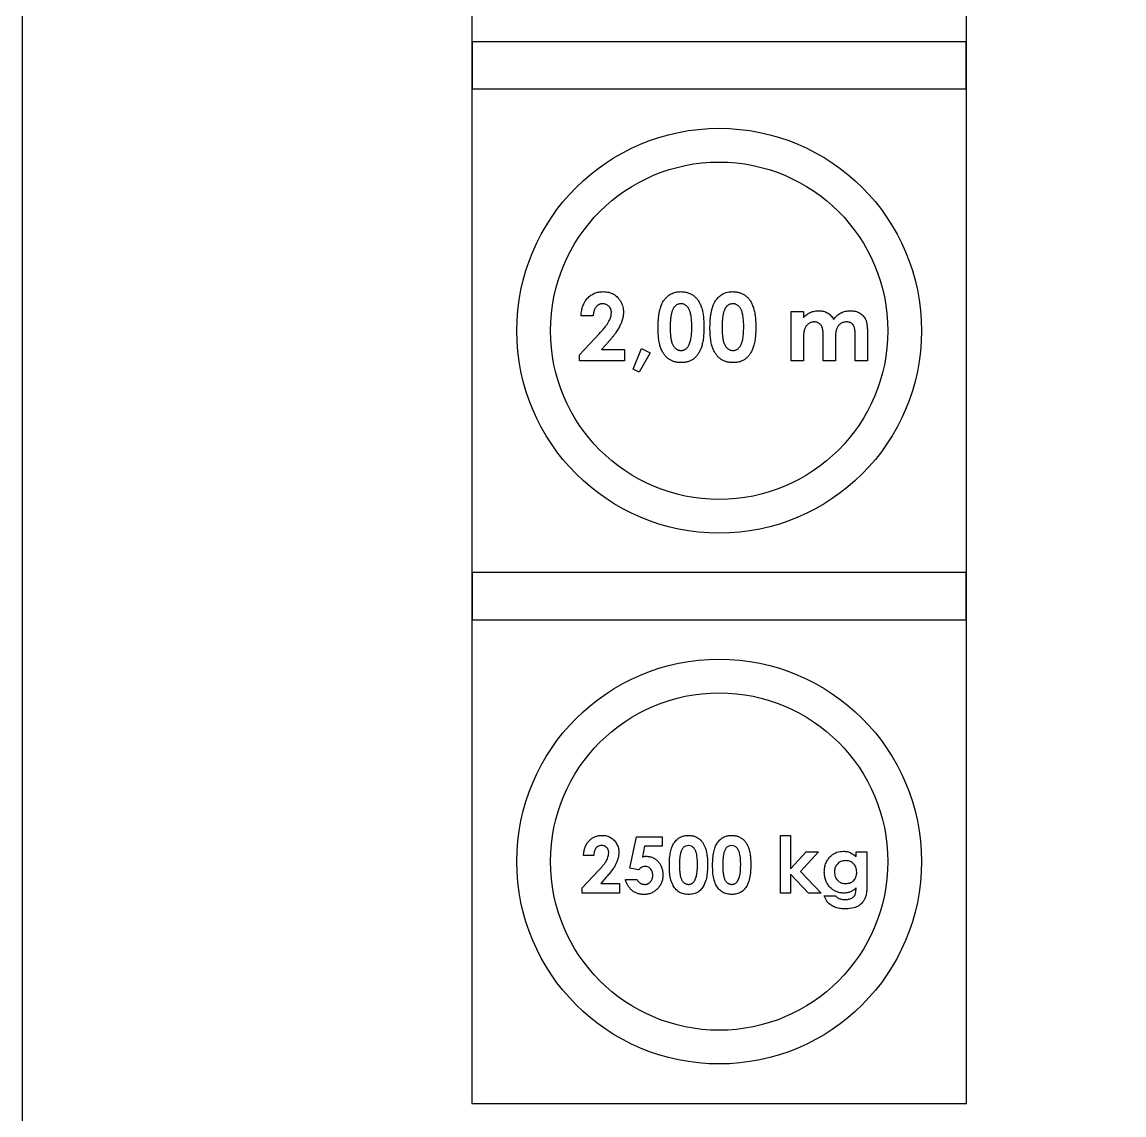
# Model space of a CAD drawing. Header units: millimetres. Extents: x 1215 to 9785, y -901 to 5802.
# Drawn here: x 5928.22 to 5977.22, y 5559.64 to 5608.23 of the extents above; entities that cross this region are included whole.
import ezdxf
from ezdxf.enums import TextEntityAlignment as Align

# ---------------------------------------------------------------- set-up
doc = ezdxf.new("R2010")
doc.units = ezdxf.units.MM
doc.layers.add('PK24-EQUIPMENT', color=150, linetype='Continuous')
doc.layers.add('PK24-SYS-ROOM', color=8, linetype='Continuous', true_color=0x808080)
doc.styles.add('Impact', font='impact.ttf', dxfattribs={"height": 5})

# ---------------------------------------------------------------- blocks, each defined once
blk = doc.blocks.new('ROOM-INFODISP--FRONT-COMP-PK24')
at = {"layer": 'PK24-EQUIPMENT'}
for p, q in [((-40, 180), (-40, 87.7)), ((-18, 87.7), (-18, 180)), ((-39.99, 134.9), (-39.99, 132.8)), ((-18.01, 132.8), (-18.01, 134.9)), ((-39.99, 111.3), (-39.99, 109.2)), ((-18.01, 109.2), (-18.01, 111.3)), ((-40, 87.7), (-18, 87.7))]:
    blk.add_line(p, q, dxfattribs=at)
at = {"layer": 'PK24-EQUIPMENT', "color": 2}
for p, q in [((-18.01, 134.9), (-39.99, 134.9)), ((-39.99, 132.8), (-18.01, 132.8)), ((-18.01, 111.3), (-39.99, 111.3)), ((-39.99, 109.2), (-18.01, 109.2))]:
    blk.add_line(p, q, dxfattribs=at)
at = {"layer": 'PK24-EQUIPMENT', "color": 1}
for p, q in [((-34.601, 122.711), (-35.139, 122.711)), ((-25.793, 122.903), (-25.255, 122.903)), ((-25.793, 120.711), (-25.793, 122.903)), ((-25.255, 122.903), (-25.255, 122.641)), ((-35.216, 120.984), (-34.328, 121.929)), ((-33.913, 121.57), (-34.226, 121.211)), ((-25.255, 121.676), (-25.255, 120.711)), ((-24.37, 120.711), (-24.37, 121.762)), ((-23.832, 121.69), (-23.832, 120.711)), ((-22.947, 120.711), (-22.947, 121.812)), ((-22.409, 121.986), (-22.409, 120.711)), ((-34.226, 121.211), (-33.216, 121.211)), ((-33.216, 121.211), (-33.216, 120.711)), ((-32.823, 120.342), (-32.447, 121.266)), ((-32.063, 121.067), (-32.553, 120.211)), ((-32.447, 121.266), (-32.063, 121.067)), ((-35.216, 120.711), (-35.216, 120.984)), ((-33.216, 120.711), (-35.216, 120.711)), ((-25.255, 120.711), (-25.793, 120.711)), ((-23.832, 120.711), (-24.37, 120.711)), ((-22.409, 120.711), (-22.947, 120.711)), ((-32.553, 120.211), (-32.823, 120.342)), ((-32.968, 98.163), (-32.674, 99.55)), ((-32.674, 99.55), (-31.535, 99.55)), ((-31.535, 99.55), (-31.535, 99.133)), ((-26.279, 99.614), (-25.83, 99.614)), ((-26.279, 97.05), (-26.279, 99.614)), ((-25.83, 99.614), (-25.83, 98.119)), ((-32.318, 99.133), (-32.416, 98.661)), ((-31.535, 99.133), (-32.318, 99.133)), ((-34.58, 98.717), (-35.029, 98.717)), ((-25.83, 98.119), (-25.132, 98.877)), ((-24.578, 98.877), (-25.379, 98.006)), ((-25.132, 98.877), (-24.578, 98.877)), ((-22.914, 98.877), (-22.433, 98.877)), ((-22.914, 98.674), (-22.914, 98.877)), ((-22.433, 98.877), (-22.433, 97.319)), ((-35.093, 97.277), (-34.353, 98.065)), ((-32.59, 98.076), (-32.968, 98.163)), ((-25.379, 98.006), (-24.463, 97.05)), ((-34.007, 97.766), (-34.268, 97.467)), ((-33.17, 97.659), (-32.657, 97.659)), ((-25.028, 97.05), (-25.83, 97.887)), ((-25.83, 97.887), (-25.83, 97.05)), ((-35.093, 97.05), (-35.093, 97.277)), ((-33.426, 97.05), (-35.093, 97.05)), ((-34.268, 97.467), (-33.426, 97.467)), ((-33.426, 97.467), (-33.426, 97.05)), ((-25.83, 97.05), (-26.279, 97.05)), ((-24.463, 97.05), (-25.028, 97.05)), ((-24.326, 96.922), (-23.827, 96.922))]:
    blk.add_line(p, q, dxfattribs=at)
for centre, radius in [((-29, 122.05), 9), ((-29, 122.05), 7.5), ((-29, 98.45), 9), ((-29, 98.45), 7.5)]:
    blk.add_circle(centre, radius, dxfattribs=at)
for points, knots in [([(-35.139, 122.711), (-35.137, 122.752), (-35.133, 122.831), (-35.114, 122.947), (-35.09, 123.056), (-35.058, 123.158), (-35.017, 123.254), (-34.969, 123.343), (-34.913, 123.426), (-34.85, 123.501), (-34.78, 123.568), (-34.705, 123.628), (-34.625, 123.677), (-34.54, 123.717), (-34.451, 123.75), (-34.356, 123.771), (-34.257, 123.786), (-34.19, 123.787), (-34.155, 123.788)], [0, 0, 0, 0, 0.07494, 0.146428, 0.214753, 0.280422, 0.343604, 0.405543, 0.466199, 0.526538, 0.585902, 0.64409, 0.701613, 0.758754, 0.816629, 0.875655, 0.936624, 1, 1, 1, 1]), ([(-34.155, 123.788), (-34.113, 123.786), (-34.03, 123.784), (-33.91, 123.762), (-33.798, 123.725), (-33.693, 123.674), (-33.598, 123.608), (-33.512, 123.53), (-33.437, 123.438), (-33.373, 123.336), (-33.32, 123.227), (-33.283, 123.115), (-33.259, 123.002), (-33.256, 122.926), (-33.255, 122.888)], [0, 0, 0, 0, 0.0896145, 0.1749486, 0.2575481, 0.3389008, 0.4200532, 0.5014014, 0.584252, 0.6703705, 0.7564733, 0.8392066, 0.9201205, 1, 1, 1, 1]), ([(-31.47, 123.38), (-31.447, 123.412), (-31.401, 123.476), (-31.321, 123.559), (-31.236, 123.63), (-31.143, 123.688), (-31.043, 123.733), (-30.937, 123.765), (-30.824, 123.784), (-30.746, 123.786), (-30.706, 123.788)], [0, 0, 0, 0, 0.132314, 0.2587, 0.380912, 0.500535, 0.620923, 0.742376, 0.868281, 1, 1, 1, 1]), ([(-30.706, 123.788), (-30.68, 123.787), (-30.629, 123.787), (-30.553, 123.778), (-30.481, 123.766), (-30.41, 123.749), (-30.343, 123.726), (-30.278, 123.698), (-30.217, 123.665), (-30.158, 123.627), (-30.102, 123.584), (-30.049, 123.535), (-29.999, 123.482), (-29.954, 123.422), (-29.911, 123.358), (-29.871, 123.288), (-29.835, 123.213), (-29.802, 123.132), (-29.772, 123.045), (-29.747, 122.949), (-29.726, 122.846), (-29.708, 122.734), (-29.694, 122.615), (-29.685, 122.487), (-29.679, 122.351), (-29.678, 122.258), (-29.678, 122.21)], [0, 0, 0, 0, 0.036635, 0.072034, 0.106626, 0.140306, 0.173619, 0.206426, 0.239067, 0.271883, 0.30484, 0.338529, 0.372616, 0.407548, 0.443719, 0.481312, 0.520113, 0.560913, 0.604025, 0.650075, 0.699572, 0.752363, 0.808789, 0.868954, 0.932675, 1, 1, 1, 1]), ([(-29.162, 123.38), (-29.139, 123.412), (-29.093, 123.476), (-29.014, 123.559), (-28.928, 123.63), (-28.835, 123.688), (-28.736, 123.733), (-28.629, 123.765), (-28.516, 123.784), (-28.438, 123.786), (-28.398, 123.788)], [0, 0, 0, 0, 0.132314, 0.2587, 0.380912, 0.500535, 0.620923, 0.742376, 0.868281, 1, 1, 1, 1]), ([(-28.398, 123.788), (-28.372, 123.787), (-28.321, 123.787), (-28.246, 123.778), (-28.173, 123.766), (-28.103, 123.749), (-28.036, 123.726), (-27.971, 123.698), (-27.909, 123.665), (-27.85, 123.627), (-27.794, 123.584), (-27.741, 123.535), (-27.692, 123.482), (-27.646, 123.422), (-27.603, 123.358), (-27.564, 123.288), (-27.528, 123.213), (-27.494, 123.132), (-27.465, 123.045), (-27.44, 122.949), (-27.418, 122.846), (-27.4, 122.734), (-27.387, 122.615), (-27.377, 122.487), (-27.371, 122.351), (-27.37, 122.258), (-27.37, 122.21)], [0, 0, 0, 0, 0.036635, 0.072034, 0.106626, 0.140306, 0.173619, 0.206426, 0.239067, 0.271883, 0.30484, 0.338529, 0.372616, 0.407548, 0.443719, 0.481312, 0.520113, 0.560913, 0.604025, 0.650075, 0.699572, 0.752363, 0.808789, 0.868954, 0.932675, 1, 1, 1, 1]), ([(-34.186, 123.249), (-34.2, 123.249), (-34.228, 123.248), (-34.269, 123.241), (-34.308, 123.23), (-34.346, 123.214), (-34.382, 123.193), (-34.415, 123.168), (-34.447, 123.138), (-34.478, 123.105), (-34.505, 123.067), (-34.529, 123.026), (-34.549, 122.981), (-34.567, 122.933), (-34.581, 122.882), (-34.591, 122.828), (-34.598, 122.771), (-34.6, 122.731), (-34.601, 122.711)], [0, 0, 0, 0, 0.056467, 0.111164, 0.164937, 0.218322, 0.272393, 0.327976, 0.385291, 0.444903, 0.506844, 0.569488, 0.634153, 0.700976, 0.770897, 0.843626, 0.91966, 1, 1, 1, 1]), ([(-33.793, 122.85), (-33.794, 122.878), (-33.796, 122.932), (-33.819, 123.009), (-33.853, 123.078), (-33.901, 123.138), (-33.96, 123.187), (-34.028, 123.224), (-34.105, 123.245), (-34.158, 123.248), (-34.186, 123.249)], [0, 0, 0, 0, 0.132755, 0.257234, 0.378601, 0.501406, 0.623942, 0.743642, 0.868121, 1, 1, 1, 1]), ([(-31.716, 122.181), (-31.716, 122.248), (-31.715, 122.376), (-31.702, 122.562), (-31.684, 122.733), (-31.657, 122.89), (-31.623, 123.034), (-31.58, 123.162), (-31.532, 123.278), (-31.49, 123.347), (-31.47, 123.38)], [0, 0, 0, 0, 0.161071, 0.310789, 0.449904, 0.578376, 0.696617, 0.805987, 0.906562, 1, 1, 1, 1]), ([(-30.693, 123.249), (-30.716, 123.248), (-30.763, 123.246), (-30.83, 123.227), (-30.893, 123.199), (-30.941, 123.164), (-30.977, 123.131), (-31.002, 123.101), (-31.026, 123.068), (-31.048, 123.029), (-31.068, 122.987), (-31.088, 122.941), (-31.104, 122.891), (-31.12, 122.836), (-31.134, 122.775), (-31.146, 122.709), (-31.156, 122.636), (-31.163, 122.557), (-31.17, 122.471), (-31.175, 122.378), (-31.177, 122.279), (-31.178, 122.211), (-31.178, 122.175)], [0, 0, 0, 0, 0.0538337, 0.1055426, 0.1580542, 0.2119873, 0.2402069, 0.2697935, 0.3013431, 0.3346081, 0.3702844, 0.4080888, 0.4486813, 0.4920693, 0.5386642, 0.5903711, 0.6463878, 0.7071954, 0.7729468, 0.8436426, 0.9193084, 1, 1, 1, 1]), ([(-30.216, 122.21), (-30.217, 122.257), (-30.217, 122.348), (-30.224, 122.479), (-30.234, 122.598), (-30.248, 122.706), (-30.266, 122.802), (-30.289, 122.887), (-30.315, 122.961), (-30.347, 123.024), (-30.382, 123.077), (-30.419, 123.123), (-30.458, 123.162), (-30.5, 123.194), (-30.545, 123.219), (-30.592, 123.237), (-30.642, 123.247), (-30.676, 123.249), (-30.693, 123.249)], [0, 0, 0, 0, 0.112115, 0.215802, 0.310203, 0.395993, 0.47341, 0.542778, 0.604548, 0.659357, 0.708764, 0.755356, 0.798687, 0.840017, 0.880203, 0.919733, 0.959049, 1, 1, 1, 1]), ([(-29.409, 122.181), (-29.408, 122.248), (-29.407, 122.376), (-29.395, 122.562), (-29.376, 122.733), (-29.349, 122.89), (-29.316, 123.034), (-29.273, 123.162), (-29.224, 123.278), (-29.182, 123.347), (-29.162, 123.38)], [0, 0, 0, 0, 0.1610711, 0.3107888, 0.4499038, 0.5783763, 0.6966172, 0.8059873, 0.9065617, 1, 1, 1, 1]), ([(-28.385, 123.249), (-28.409, 123.248), (-28.455, 123.246), (-28.522, 123.227), (-28.585, 123.199), (-28.633, 123.164), (-28.669, 123.131), (-28.694, 123.101), (-28.719, 123.068), (-28.74, 123.029), (-28.76, 122.987), (-28.78, 122.941), (-28.796, 122.891), (-28.812, 122.836), (-28.826, 122.775), (-28.838, 122.709), (-28.848, 122.636), (-28.856, 122.557), (-28.862, 122.471), (-28.867, 122.378), (-28.869, 122.279), (-28.87, 122.211), (-28.87, 122.175)], [0, 0, 0, 0, 0.0538337, 0.1055426, 0.1580542, 0.2119873, 0.2402069, 0.2697935, 0.3013431, 0.3346081, 0.3702844, 0.4080888, 0.4486813, 0.4920693, 0.5386642, 0.5903711, 0.6463878, 0.7071954, 0.7729468, 0.8436426, 0.9193084, 1, 1, 1, 1]), ([(-27.909, 122.21), (-27.909, 122.257), (-27.909, 122.348), (-27.916, 122.479), (-27.926, 122.598), (-27.94, 122.706), (-27.959, 122.802), (-27.981, 122.887), (-28.008, 122.961), (-28.039, 123.024), (-28.074, 123.077), (-28.111, 123.123), (-28.151, 123.162), (-28.192, 123.194), (-28.237, 123.219), (-28.284, 123.237), (-28.334, 123.247), (-28.368, 123.249), (-28.385, 123.249)], [0, 0, 0, 0, 0.112115, 0.215802, 0.310203, 0.395993, 0.47341, 0.542778, 0.604548, 0.659357, 0.708764, 0.755356, 0.798687, 0.840017, 0.880203, 0.919733, 0.959049, 1, 1, 1, 1]), ([(-34.328, 121.929), (-34.302, 121.957), (-34.253, 122.01), (-34.182, 122.088), (-34.118, 122.163), (-34.062, 122.234), (-34.011, 122.3), (-33.967, 122.362), (-33.931, 122.42), (-33.891, 122.49), (-33.853, 122.573), (-33.819, 122.67), (-33.798, 122.762), (-33.795, 122.822), (-33.793, 122.85)], [0, 0, 0, 0, 0.103844, 0.201115, 0.291116, 0.374348, 0.450707, 0.52004, 0.583258, 0.639578, 0.741537, 0.83506, 0.920873, 1, 1, 1, 1]), ([(-33.255, 122.888), (-33.255, 122.865), (-33.256, 122.819), (-33.263, 122.75), (-33.274, 122.679), (-33.29, 122.607), (-33.31, 122.533), (-33.334, 122.458), (-33.363, 122.382), (-33.396, 122.305), (-33.436, 122.225), (-33.482, 122.141), (-33.536, 122.055), (-33.597, 121.964), (-33.665, 121.87), (-33.741, 121.773), (-33.824, 121.672), (-33.883, 121.604), (-33.913, 121.57)], [0, 0, 0, 0, 0.0455178, 0.091616, 0.1392466, 0.1882416, 0.2386731, 0.2906639, 0.3448399, 0.4004316, 0.4591437, 0.522551, 0.5901009, 0.6622597, 0.7396813, 0.8215755, 0.90833, 1, 1, 1, 1]), ([(-25.255, 122.641), (-25.231, 122.665), (-25.184, 122.713), (-25.106, 122.774), (-25.024, 122.826), (-24.938, 122.869), (-24.848, 122.901), (-24.754, 122.925), (-24.656, 122.939), (-24.59, 122.941), (-24.556, 122.942)], [0, 0, 0, 0, 0.130191, 0.256336, 0.379114, 0.500551, 0.622116, 0.744715, 0.870223, 1, 1, 1, 1]), ([(-24.556, 122.942), (-24.522, 122.941), (-24.455, 122.938), (-24.358, 122.919), (-24.265, 122.888), (-24.179, 122.843), (-24.098, 122.788), (-24.027, 122.72), (-23.962, 122.641), (-23.928, 122.582), (-23.91, 122.551)], [0, 0, 0, 0, 0.127996, 0.251955, 0.373414, 0.494801, 0.617069, 0.74062, 0.866961, 1, 1, 1, 1]), ([(-23.91, 122.551), (-23.888, 122.582), (-23.843, 122.642), (-23.764, 122.72), (-23.679, 122.788), (-23.586, 122.844), (-23.487, 122.888), (-23.382, 122.919), (-23.274, 122.938), (-23.2, 122.941), (-23.163, 122.942)], [0, 0, 0, 0, 0.1301487, 0.2554455, 0.3791765, 0.5019048, 0.6253442, 0.7482783, 0.8725642, 1, 1, 1, 1]), ([(-23.163, 122.942), (-23.124, 122.941), (-23.049, 122.938), (-22.94, 122.917), (-22.838, 122.884), (-22.746, 122.836), (-22.662, 122.779), (-22.59, 122.711), (-22.531, 122.636), (-22.492, 122.566), (-22.467, 122.503), (-22.452, 122.449), (-22.438, 122.389), (-22.428, 122.321), (-22.418, 122.247), (-22.413, 122.166), (-22.409, 122.078), (-22.409, 122.018), (-22.409, 121.986)], [0, 0, 0, 0, 0.082624, 0.160904, 0.236986, 0.311729, 0.384307, 0.453908, 0.521546, 0.589232, 0.625293, 0.665128, 0.709632, 0.758368, 0.811604, 0.869763, 0.932542, 1, 1, 1, 1]), ([(-30.691, 120.634), (-30.717, 120.634), (-30.77, 120.635), (-30.847, 120.642), (-30.921, 120.655), (-30.991, 120.672), (-31.059, 120.694), (-31.123, 120.721), (-31.184, 120.753), (-31.242, 120.79), (-31.296, 120.832), (-31.347, 120.88), (-31.396, 120.932), (-31.441, 120.989), (-31.483, 121.051), (-31.522, 121.119), (-31.558, 121.192), (-31.592, 121.27), (-31.621, 121.355), (-31.647, 121.448), (-31.668, 121.55), (-31.686, 121.66), (-31.699, 121.778), (-31.709, 121.905), (-31.716, 122.041), (-31.716, 122.134), (-31.716, 122.181)], [0, 0, 0, 0, 0.038217, 0.074867, 0.110158, 0.144454, 0.17808, 0.211171, 0.243687, 0.275872, 0.308376, 0.341263, 0.37515, 0.409655, 0.445157, 0.482073, 0.520576, 0.560554, 0.603108, 0.648689, 0.697948, 0.750768, 0.807309, 0.867656, 0.931861, 1, 1, 1, 1]), ([(-31.178, 122.175), (-31.177, 122.13), (-31.176, 122.042), (-31.171, 121.916), (-31.16, 121.802), (-31.146, 121.697), (-31.127, 121.605), (-31.104, 121.522), (-31.077, 121.451), (-31.045, 121.39), (-31.01, 121.339), (-30.972, 121.295), (-30.932, 121.257), (-30.889, 121.226), (-30.844, 121.202), (-30.796, 121.185), (-30.745, 121.175), (-30.71, 121.173), (-30.693, 121.172)], [0, 0, 0, 0, 0.110734, 0.212341, 0.305502, 0.389835, 0.46669, 0.535262, 0.596763, 0.651066, 0.701036, 0.74786, 0.791833, 0.834284, 0.875334, 0.916035, 0.957652, 1, 1, 1, 1]), ([(-29.678, 122.21), (-29.678, 122.161), (-29.679, 122.067), (-29.685, 121.93), (-29.695, 121.801), (-29.708, 121.68), (-29.727, 121.568), (-29.748, 121.464), (-29.773, 121.368), (-29.804, 121.28), (-29.837, 121.199), (-29.873, 121.124), (-29.912, 121.055), (-29.953, 120.99), (-29.998, 120.932), (-30.044, 120.879), (-30.095, 120.832), (-30.147, 120.789), (-30.203, 120.753), (-30.262, 120.72), (-30.325, 120.694), (-30.391, 120.672), (-30.461, 120.655), (-30.534, 120.642), (-30.611, 120.635), (-30.664, 120.634), (-30.691, 120.634)], [0, 0, 0, 0, 0.068491, 0.133077, 0.193829, 0.251083, 0.304401, 0.354408, 0.401295, 0.444701, 0.485692, 0.524676, 0.562307, 0.597947, 0.632474, 0.665752, 0.697985, 0.729586, 0.760825, 0.792355, 0.824313, 0.857156, 0.890927, 0.92596, 0.962061, 1, 1, 1, 1]), ([(-30.364, 121.379), (-30.352, 121.401), (-30.327, 121.447), (-30.297, 121.526), (-30.272, 121.614), (-30.251, 121.713), (-30.236, 121.823), (-30.224, 121.942), (-30.218, 122.073), (-30.217, 122.163), (-30.216, 122.21)], [0, 0, 0, 0, 0.088871, 0.186355, 0.294078, 0.412237, 0.541778, 0.682703, 0.835096, 1, 1, 1, 1]), ([(-28.383, 120.634), (-28.41, 120.634), (-28.462, 120.635), (-28.539, 120.642), (-28.613, 120.655), (-28.684, 120.672), (-28.751, 120.694), (-28.816, 120.721), (-28.877, 120.753), (-28.934, 120.79), (-28.988, 120.832), (-29.04, 120.88), (-29.088, 120.932), (-29.133, 120.989), (-29.176, 121.051), (-29.215, 121.119), (-29.25, 121.192), (-29.284, 121.27), (-29.313, 121.355), (-29.339, 121.448), (-29.361, 121.55), (-29.378, 121.66), (-29.392, 121.778), (-29.402, 121.905), (-29.408, 122.041), (-29.408, 122.134), (-29.409, 122.181)], [0, 0, 0, 0, 0.038217, 0.074867, 0.110158, 0.144454, 0.17808, 0.211171, 0.243687, 0.275872, 0.308376, 0.341263, 0.37515, 0.409655, 0.445157, 0.482073, 0.520576, 0.560554, 0.603108, 0.648689, 0.697948, 0.750768, 0.807309, 0.867656, 0.931861, 1, 1, 1, 1]), ([(-28.87, 122.175), (-28.87, 122.13), (-28.869, 122.042), (-28.863, 121.916), (-28.852, 121.802), (-28.838, 121.697), (-28.819, 121.605), (-28.797, 121.522), (-28.769, 121.451), (-28.738, 121.39), (-28.702, 121.339), (-28.664, 121.295), (-28.624, 121.257), (-28.582, 121.226), (-28.536, 121.202), (-28.488, 121.185), (-28.437, 121.175), (-28.403, 121.173), (-28.385, 121.172)], [0, 0, 0, 0, 0.110734, 0.212341, 0.305502, 0.389835, 0.46669, 0.535262, 0.596763, 0.651066, 0.701036, 0.74786, 0.791833, 0.834284, 0.875334, 0.916035, 0.957652, 1, 1, 1, 1]), ([(-27.37, 122.21), (-27.37, 122.161), (-27.371, 122.067), (-27.377, 121.93), (-27.387, 121.801), (-27.401, 121.68), (-27.419, 121.568), (-27.44, 121.464), (-27.466, 121.368), (-27.496, 121.28), (-27.529, 121.199), (-27.566, 121.124), (-27.604, 121.055), (-27.645, 120.99), (-27.69, 120.932), (-27.737, 120.879), (-27.787, 120.832), (-27.839, 120.789), (-27.895, 120.753), (-27.954, 120.72), (-28.017, 120.694), (-28.083, 120.672), (-28.153, 120.655), (-28.227, 120.642), (-28.304, 120.635), (-28.356, 120.634), (-28.383, 120.634)], [0, 0, 0, 0, 0.068491, 0.133077, 0.193829, 0.251083, 0.304401, 0.354408, 0.401295, 0.444701, 0.485692, 0.524676, 0.562307, 0.597947, 0.632474, 0.665752, 0.697985, 0.729586, 0.760825, 0.792355, 0.824313, 0.857156, 0.890927, 0.92596, 0.962061, 1, 1, 1, 1]), ([(-28.057, 121.379), (-28.044, 121.401), (-28.019, 121.447), (-27.989, 121.526), (-27.965, 121.614), (-27.943, 121.713), (-27.929, 121.823), (-27.916, 121.942), (-27.91, 122.073), (-27.909, 122.163), (-27.909, 122.21)], [0, 0, 0, 0, 0.088871, 0.186355, 0.294078, 0.412237, 0.541778, 0.682703, 0.835096, 1, 1, 1, 1]), ([(-24.767, 122.442), (-24.79, 122.441), (-24.836, 122.439), (-24.903, 122.423), (-24.966, 122.397), (-25.026, 122.362), (-25.08, 122.317), (-25.128, 122.264), (-25.167, 122.203), (-25.195, 122.146), (-25.212, 122.094), (-25.224, 122.05), (-25.233, 122), (-25.241, 121.946), (-25.248, 121.886), (-25.251, 121.82), (-25.255, 121.75), (-25.255, 121.701), (-25.255, 121.676)], [0, 0, 0, 0, 0.0674333, 0.1335522, 0.1997047, 0.2671202, 0.3352777, 0.4036283, 0.4742054, 0.5479942, 0.5881356, 0.6324116, 0.6818573, 0.7356294, 0.793897, 0.8577893, 0.9262924, 1, 1, 1, 1]), ([(-24.37, 121.762), (-24.37, 121.785), (-24.37, 121.83), (-24.373, 121.896), (-24.376, 121.956), (-24.381, 122.011), (-24.387, 122.061), (-24.395, 122.107), (-24.403, 122.147), (-24.418, 122.193), (-24.438, 122.244), (-24.469, 122.297), (-24.506, 122.342), (-24.549, 122.379), (-24.597, 122.407), (-24.649, 122.428), (-24.707, 122.439), (-24.746, 122.441), (-24.767, 122.442)], [0, 0, 0, 0, 0.07853, 0.151067, 0.218305, 0.280287, 0.337064, 0.388152, 0.434234, 0.474994, 0.549031, 0.617296, 0.681663, 0.743542, 0.80432, 0.867013, 0.931379, 1, 1, 1, 1]), ([(-23.335, 122.442), (-23.359, 122.441), (-23.407, 122.439), (-23.476, 122.424), (-23.541, 122.398), (-23.601, 122.363), (-23.656, 122.32), (-23.704, 122.268), (-23.744, 122.208), (-23.772, 122.153), (-23.789, 122.102), (-23.801, 122.059), (-23.81, 122.011), (-23.818, 121.957), (-23.825, 121.898), (-23.828, 121.833), (-23.832, 121.763), (-23.832, 121.715), (-23.832, 121.69)], [0, 0, 0, 0, 0.07062, 0.138577, 0.206073, 0.274463, 0.3426, 0.41074, 0.480118, 0.5526, 0.591784, 0.635663, 0.683569, 0.736965, 0.794871, 0.858421, 0.926599, 1, 1, 1, 1]), ([(-22.947, 121.812), (-22.948, 121.841), (-22.948, 121.898), (-22.952, 121.979), (-22.96, 122.052), (-22.97, 122.119), (-22.984, 122.178), (-23, 122.229), (-23.02, 122.273), (-23.043, 122.31), (-23.069, 122.342), (-23.099, 122.368), (-23.131, 122.391), (-23.165, 122.411), (-23.204, 122.424), (-23.245, 122.434), (-23.289, 122.441), (-23.32, 122.441), (-23.335, 122.442)], [0, 0, 0, 0, 0.104321, 0.200235, 0.287287, 0.36626, 0.437683, 0.50118, 0.558021, 0.608412, 0.655743, 0.701944, 0.748215, 0.794252, 0.842505, 0.892237, 0.944616, 1, 1, 1, 1]), ([(-30.693, 121.172), (-30.676, 121.173), (-30.643, 121.174), (-30.595, 121.184), (-30.549, 121.2), (-30.506, 121.223), (-30.466, 121.253), (-30.429, 121.288), (-30.395, 121.331), (-30.375, 121.362), (-30.364, 121.379)], [0, 0, 0, 0, 0.124035, 0.242846, 0.360342, 0.479042, 0.599334, 0.725488, 0.858549, 1, 1, 1, 1]), ([(-28.385, 121.172), (-28.368, 121.173), (-28.335, 121.174), (-28.287, 121.184), (-28.242, 121.2), (-28.199, 121.223), (-28.159, 121.253), (-28.121, 121.288), (-28.087, 121.331), (-28.067, 121.362), (-28.057, 121.379)], [0, 0, 0, 0, 0.124035, 0.242846, 0.360342, 0.479042, 0.599334, 0.725488, 0.858549, 1, 1, 1, 1]), ([(-35.029, 98.717), (-35.027, 98.751), (-35.023, 98.817), (-35.008, 98.913), (-34.988, 99.004), (-34.961, 99.09), (-34.927, 99.17), (-34.887, 99.244), (-34.84, 99.312), (-34.787, 99.375), (-34.729, 99.431), (-34.667, 99.481), (-34.6, 99.522), (-34.529, 99.555), (-34.455, 99.582), (-34.376, 99.6), (-34.294, 99.613), (-34.237, 99.614), (-34.209, 99.614)], [0, 0, 0, 0, 0.0749399, 0.1464281, 0.214753, 0.2804215, 0.3436044, 0.4055426, 0.4661995, 0.5265381, 0.5859019, 0.6440896, 0.7016131, 0.7587536, 0.8166294, 0.8756555, 0.9366243, 1, 1, 1, 1]), ([(-34.209, 99.614), (-34.173, 99.613), (-34.104, 99.611), (-34.004, 99.593), (-33.911, 99.562), (-33.824, 99.519), (-33.744, 99.465), (-33.672, 99.4), (-33.61, 99.323), (-33.557, 99.237), (-33.513, 99.147), (-33.482, 99.053), (-33.462, 98.959), (-33.459, 98.896), (-33.458, 98.865)], [0, 0, 0, 0, 0.089615, 0.174949, 0.257548, 0.338901, 0.420053, 0.501401, 0.584252, 0.67037, 0.756473, 0.839207, 0.92012, 1, 1, 1, 1]), ([(-31.009, 99.274), (-30.966, 99.33), (-30.881, 99.442), (-30.713, 99.55), (-30.539, 99.606), (-30.428, 99.612), (-30.373, 99.614)], [0, 0, 0, 0, 0.280012, 0.559671, 0.779749, 1, 1, 1, 1]), ([(-30.373, 99.614), (-30.351, 99.614), (-30.309, 99.613), (-30.246, 99.606), (-30.185, 99.596), (-30.127, 99.582), (-30.07, 99.562), (-30.017, 99.539), (-29.965, 99.512), (-29.916, 99.48), (-29.869, 99.444), (-29.825, 99.404), (-29.784, 99.359), (-29.746, 99.31), (-29.71, 99.256), (-29.677, 99.198), (-29.647, 99.135), (-29.62, 99.068), (-29.595, 98.995), (-29.574, 98.915), (-29.556, 98.829), (-29.541, 98.736), (-29.53, 98.636), (-29.522, 98.53), (-29.517, 98.417), (-29.516, 98.339), (-29.516, 98.299)], [0, 0, 0, 0, 0.0366349, 0.072034, 0.106626, 0.1403057, 0.1736195, 0.2064257, 0.239067, 0.2718829, 0.3048399, 0.338529, 0.3726162, 0.4075483, 0.4437189, 0.4813115, 0.520113, 0.5609129, 0.6040246, 0.6500746, 0.6995722, 0.7523625, 0.8087887, 0.8689542, 0.9326747, 0.9999993, 0.9999993, 0.9999993, 0.9999993]), ([(-29.086, 99.274), (-29.043, 99.33), (-28.958, 99.442), (-28.79, 99.55), (-28.616, 99.606), (-28.505, 99.612), (-28.45, 99.614)], [0, 0, 0, 0, 0.280012, 0.55967, 0.779749, 1, 1, 1, 1]), ([(-28.45, 99.614), (-28.428, 99.614), (-28.385, 99.613), (-28.323, 99.606), (-28.262, 99.596), (-28.203, 99.582), (-28.147, 99.562), (-28.093, 99.539), (-28.042, 99.512), (-27.993, 99.48), (-27.946, 99.444), (-27.902, 99.404), (-27.861, 99.359), (-27.823, 99.31), (-27.787, 99.256), (-27.754, 99.198), (-27.724, 99.135), (-27.696, 99.068), (-27.672, 98.995), (-27.651, 98.915), (-27.633, 98.829), (-27.618, 98.736), (-27.607, 98.636), (-27.599, 98.53), (-27.594, 98.417), (-27.593, 98.339), (-27.593, 98.299)], [0, 0, 0, 0, 0.0366349, 0.072034, 0.106626, 0.1403057, 0.1736195, 0.2064257, 0.239067, 0.2718829, 0.3048399, 0.338529, 0.3726162, 0.4075483, 0.4437189, 0.4813115, 0.520113, 0.5609129, 0.6040246, 0.6500746, 0.6995722, 0.7523625, 0.8087887, 0.8689542, 0.9326747, 0.9999993, 0.9999993, 0.9999993, 0.9999993]), ([(-34.234, 99.165), (-34.293, 99.155), (-34.411, 99.135), (-34.519, 98.998), (-34.57, 98.856), (-34.577, 98.763), (-34.58, 98.717)], [0, 0, 0, 0, 0.277944, 0.557643, 0.77864, 1, 1, 1, 1]), ([(-33.907, 98.833), (-33.912, 98.882), (-33.922, 98.98), (-34.008, 99.092), (-34.118, 99.157), (-34.196, 99.163), (-34.234, 99.165)], [0, 0, 0, 0, 0.279841, 0.559186, 0.779391, 1, 1, 1, 1]), ([(-31.215, 98.276), (-31.214, 98.331), (-31.214, 98.438), (-31.203, 98.593), (-31.188, 98.735), (-31.165, 98.866), (-31.137, 98.986), (-31.101, 99.093), (-31.061, 99.189), (-31.026, 99.247), (-31.009, 99.274)], [0.000001, 0.000001, 0.000001, 0.000001, 0.1610711, 0.3107888, 0.4499038, 0.5783763, 0.6966172, 0.8059873, 0.9065617, 0.9999989, 0.9999989, 0.9999989, 0.9999989]), ([(-30.362, 99.165), (-30.407, 99.16), (-30.499, 99.15), (-30.613, 99.065), (-30.68, 98.944), (-30.736, 98.771), (-30.762, 98.543), (-30.765, 98.362), (-30.766, 98.271)], [0, 0, 0, 0, 0.124603, 0.249076, 0.373906, 0.499075, 0.749412, 1, 1, 1, 1]), ([(-29.965, 98.299), (-29.966, 98.387), (-29.97, 98.563), (-29.998, 98.781), (-30.053, 98.949), (-30.126, 99.059), (-30.229, 99.149), (-30.318, 99.16), (-30.362, 99.165)], [0, 0, 0, 0, 0.250565, 0.500913, 0.62607, 0.751064, 0.875639, 1, 1, 1, 1]), ([(-29.292, 98.276), (-29.291, 98.331), (-29.29, 98.438), (-29.28, 98.593), (-29.265, 98.735), (-29.242, 98.866), (-29.214, 98.986), (-29.178, 99.093), (-29.138, 99.189), (-29.103, 99.247), (-29.086, 99.274)], [0.000001, 0.000001, 0.000001, 0.000001, 0.1610711, 0.3107888, 0.4499038, 0.5783763, 0.6966172, 0.8059873, 0.9065617, 0.9999988, 0.9999988, 0.9999988, 0.9999988]), ([(-28.439, 99.165), (-28.484, 99.16), (-28.575, 99.15), (-28.69, 99.065), (-28.757, 98.944), (-28.813, 98.771), (-28.839, 98.543), (-28.842, 98.362), (-28.843, 98.271)], [0, 0, 0, 0, 0.124603, 0.249076, 0.373906, 0.499075, 0.749412, 1, 1, 1, 1]), ([(-28.042, 98.299), (-28.043, 98.387), (-28.046, 98.563), (-28.075, 98.781), (-28.13, 98.949), (-28.203, 99.059), (-28.306, 99.149), (-28.395, 99.16), (-28.439, 99.165)], [0, 0, 0, 0, 0.250565, 0.500913, 0.62607, 0.751064, 0.875639, 1, 1, 1, 1]), ([(-34.353, 98.065), (-34.295, 98.127), (-34.18, 98.252), (-34.036, 98.439), (-33.933, 98.634), (-33.916, 98.767), (-33.907, 98.833)], [0, 0, 0, 0, 0.280402, 0.560639, 0.780618, 1, 1, 1, 1]), ([(-33.458, 98.865), (-33.459, 98.845), (-33.46, 98.807), (-33.466, 98.749), (-33.474, 98.69), (-33.488, 98.63), (-33.504, 98.569), (-33.524, 98.506), (-33.548, 98.443), (-33.576, 98.378), (-33.609, 98.312), (-33.647, 98.242), (-33.692, 98.17), (-33.743, 98.095), (-33.8, 98.016), (-33.863, 97.935), (-33.933, 97.851), (-33.982, 97.795), (-34.007, 97.766)], [0, 0, 0, 0, 0.045518, 0.091616, 0.139247, 0.188242, 0.238673, 0.290664, 0.34484, 0.400432, 0.459144, 0.522551, 0.590101, 0.66226, 0.739681, 0.821575, 0.90833, 1, 1, 1, 1]), ([(-32.416, 98.661), (-32.402, 98.664), (-32.376, 98.672), (-32.337, 98.679), (-32.298, 98.684), (-32.273, 98.684), (-32.261, 98.685)], [0, 0, 0, 0, 0.2636542, 0.5199803, 0.7671028, 1, 1, 1, 1]), ([(-32.261, 98.685), (-32.234, 98.684), (-32.182, 98.683), (-32.105, 98.672), (-32.032, 98.654), (-31.962, 98.628), (-31.896, 98.595), (-31.833, 98.554), (-31.773, 98.507), (-31.718, 98.452), (-31.667, 98.393), (-31.623, 98.328), (-31.586, 98.259), (-31.556, 98.186), (-31.532, 98.109), (-31.515, 98.028), (-31.505, 97.943), (-31.504, 97.885), (-31.503, 97.856)], [0, 0, 0, 0, 0.0634005, 0.1249764, 0.1844922, 0.2434736, 0.3022637, 0.3613836, 0.4214818, 0.4834545, 0.5459361, 0.6081427, 0.6698203, 0.7323323, 0.7960922, 0.8616427, 0.9294352, 1, 1, 1, 1]), ([(-24.324, 97.98), (-24.321, 98.051), (-24.314, 98.193), (-24.258, 98.385), (-24.172, 98.548), (-24.096, 98.631), (-24.059, 98.673)], [0, 0, 0, 0, 0.280066, 0.55992, 0.779991, 1, 1, 1, 1]), ([(-24.059, 98.673), (-24.014, 98.712), (-23.925, 98.791), (-23.732, 98.887), (-23.579, 98.901), (-23.485, 98.909)], [0, 0, 0, 0, 0.280447, 0.5607612, 1, 1, 1, 1]), ([(-23.378, 98.492), (-23.453, 98.485), (-23.602, 98.469), (-23.768, 98.33), (-23.862, 98.16), (-23.871, 98.043), (-23.875, 97.985)], [0, 0, 0, 0, 0.279684, 0.559134, 0.779428, 1, 1, 1, 1]), ([(-23.485, 98.909), (-23.426, 98.906), (-23.308, 98.899), (-23.105, 98.828), (-22.986, 98.732), (-22.914, 98.674)], [0, 0, 0, 0, 0.280188, 0.560365, 1, 1, 1, 1]), ([(-22.881, 97.981), (-22.888, 98.056), (-22.901, 98.207), (-23.031, 98.38), (-23.201, 98.479), (-23.319, 98.488), (-23.378, 98.492)], [0, 0, 0, 0, 0.280083, 0.559357, 0.779484, 1, 1, 1, 1]), ([(-32.295, 98.236), (-32.327, 98.233), (-32.392, 98.226), (-32.495, 98.171), (-32.554, 98.112), (-32.59, 98.076)], [0, 0, 0, 0, 0.279731, 0.559863, 1, 1, 1, 1]), ([(-31.952, 97.84), (-31.956, 97.895), (-31.965, 98.005), (-32.05, 98.136), (-32.166, 98.223), (-32.252, 98.232), (-32.295, 98.236)], [0, 0, 0, 0, 0.280347, 0.559894, 0.780025, 1, 1, 1, 1]), ([(-30.36, 96.986), (-30.433, 96.99), (-30.58, 96.998), (-30.787, 97.081), (-30.955, 97.228), (-31.086, 97.435), (-31.172, 97.692), (-31.209, 97.983), (-31.213, 98.178), (-31.215, 98.276)], [0, 0, 0, 0, 0.124991, 0.249773, 0.37455, 0.499518, 0.666124, 0.83303, 1, 1, 1, 1]), ([(-30.766, 98.271), (-30.766, 98.232), (-30.765, 98.159), (-30.76, 98.055), (-30.751, 97.959), (-30.739, 97.872), (-30.723, 97.795), (-30.705, 97.726), (-30.682, 97.667), (-30.656, 97.616), (-30.626, 97.573), (-30.594, 97.537), (-30.561, 97.505), (-30.526, 97.479), (-30.488, 97.459), (-30.448, 97.445), (-30.405, 97.437), (-30.376, 97.435), (-30.362, 97.435)], [0, 0, 0, 0, 0.110734, 0.212341, 0.305502, 0.389835, 0.46669, 0.535262, 0.596763, 0.651066, 0.701036, 0.74786, 0.791833, 0.834284, 0.875334, 0.916035, 0.957652, 1, 1, 1, 1]), ([(-29.516, 98.299), (-29.518, 98.201), (-29.522, 98.004), (-29.559, 97.711), (-29.641, 97.452), (-29.767, 97.239), (-29.93, 97.085), (-30.139, 96.998), (-30.286, 96.99), (-30.36, 96.986)], [0, 0, 0, 0, 0.166978, 0.333891, 0.500541, 0.625557, 0.750295, 0.875009, 1, 1, 1, 1]), ([(-30.088, 97.606), (-30.061, 97.667), (-30.006, 97.789), (-29.972, 98.025), (-29.968, 98.195), (-29.965, 98.299)], [0, 0, 0, 0, 0.279501, 0.559657, 1, 1, 1, 1]), ([(-28.437, 96.986), (-28.51, 96.99), (-28.656, 96.998), (-28.864, 97.081), (-29.032, 97.228), (-29.163, 97.435), (-29.249, 97.692), (-29.286, 97.983), (-29.29, 98.178), (-29.292, 98.276)], [0, 0, 0, 0, 0.124991, 0.249773, 0.37455, 0.499518, 0.666124, 0.83303, 1, 1, 1, 1]), ([(-28.843, 98.271), (-28.843, 98.232), (-28.842, 98.159), (-28.837, 98.055), (-28.828, 97.959), (-28.816, 97.872), (-28.8, 97.795), (-28.782, 97.726), (-28.759, 97.667), (-28.732, 97.616), (-28.703, 97.573), (-28.671, 97.537), (-28.638, 97.505), (-28.603, 97.479), (-28.565, 97.459), (-28.524, 97.445), (-28.482, 97.437), (-28.453, 97.435), (-28.439, 97.435)], [0, 0, 0, 0, 0.110734, 0.212341, 0.305502, 0.389835, 0.46669, 0.535262, 0.596763, 0.651066, 0.701036, 0.74786, 0.791833, 0.834284, 0.875334, 0.916035, 0.957652, 1, 1, 1, 1]), ([(-27.593, 98.299), (-27.595, 98.201), (-27.599, 98.004), (-27.636, 97.711), (-27.718, 97.452), (-27.844, 97.239), (-28.007, 97.085), (-28.216, 96.998), (-28.363, 96.99), (-28.437, 96.986)], [0, 0, 0, 0, 0.166978, 0.333891, 0.500541, 0.625557, 0.750295, 0.875009, 1, 1, 1, 1]), ([(-28.165, 97.606), (-28.138, 97.667), (-28.083, 97.789), (-28.049, 98.025), (-28.045, 98.195), (-28.042, 98.299)], [0, 0, 0, 0, 0.279501, 0.559657, 1, 1, 1, 1]), ([(-32.339, 96.986), (-32.365, 96.987), (-32.415, 96.988), (-32.489, 96.996), (-32.561, 97.01), (-32.629, 97.03), (-32.696, 97.055), (-32.759, 97.086), (-32.819, 97.123), (-32.877, 97.165), (-32.93, 97.212), (-32.979, 97.264), (-33.024, 97.319), (-33.063, 97.379), (-33.097, 97.443), (-33.127, 97.511), (-33.151, 97.583), (-33.164, 97.634), (-33.17, 97.659)], [0, 0, 0, 0, 0.065935, 0.130037, 0.192362, 0.25382, 0.314199, 0.37467, 0.435154, 0.496479, 0.557809, 0.619031, 0.679691, 0.740961, 0.803375, 0.866818, 0.932318, 1, 1, 1, 1]), ([(-32.657, 97.659), (-32.648, 97.641), (-32.629, 97.607), (-32.595, 97.562), (-32.556, 97.523), (-32.513, 97.49), (-32.467, 97.466), (-32.418, 97.447), (-32.366, 97.437), (-32.331, 97.435), (-32.314, 97.435)], [0, 0, 0, 0, 0.138114, 0.268408, 0.394191, 0.517092, 0.637493, 0.757004, 0.877294, 1, 1, 1, 1]), ([(-31.503, 97.856), (-31.504, 97.826), (-31.506, 97.767), (-31.517, 97.68), (-31.536, 97.597), (-31.562, 97.517), (-31.597, 97.442), (-31.639, 97.369), (-31.689, 97.301), (-31.746, 97.237), (-31.808, 97.178), (-31.874, 97.126), (-31.943, 97.083), (-32.016, 97.048), (-32.092, 97.02), (-32.171, 97), (-32.254, 96.988), (-32.311, 96.987), (-32.339, 96.986)], [0, 0, 0, 0, 0.066755, 0.131728, 0.19481, 0.256899, 0.318751, 0.380351, 0.443324, 0.507463, 0.571506, 0.633361, 0.693942, 0.753929, 0.813802, 0.874524, 0.936222, 1, 1, 1, 1]), ([(-32.314, 97.435), (-32.301, 97.435), (-32.277, 97.436), (-32.241, 97.441), (-32.207, 97.45), (-32.174, 97.463), (-32.142, 97.479), (-32.113, 97.499), (-32.084, 97.522), (-32.057, 97.548), (-32.033, 97.578), (-32.011, 97.609), (-31.992, 97.642), (-31.978, 97.678), (-31.966, 97.716), (-31.958, 97.756), (-31.953, 97.797), (-31.952, 97.826), (-31.952, 97.84)], [0, 0, 0, 0, 0.0611793, 0.1203714, 0.1784417, 0.2359341, 0.2942679, 0.3526543, 0.4131221, 0.4755858, 0.5389001, 0.601869, 0.6643327, 0.727647, 0.7924087, 0.8591195, 0.9281351, 1, 1, 1, 1]), ([(-30.362, 97.435), (-30.348, 97.435), (-30.32, 97.436), (-30.28, 97.444), (-30.242, 97.458), (-30.207, 97.477), (-30.173, 97.502), (-30.142, 97.531), (-30.113, 97.567), (-30.097, 97.593), (-30.088, 97.606)], [0, 0, 0, 0, 0.124035, 0.242846, 0.360342, 0.479042, 0.599334, 0.725488, 0.858549, 1, 1, 1, 1]), ([(-28.439, 97.435), (-28.425, 97.435), (-28.397, 97.436), (-28.357, 97.444), (-28.319, 97.458), (-28.283, 97.477), (-28.25, 97.502), (-28.219, 97.531), (-28.19, 97.567), (-28.173, 97.593), (-28.165, 97.606)], [0, 0, 0, 0, 0.124035, 0.242846, 0.360342, 0.479042, 0.599334, 0.725488, 0.858549, 1, 1, 1, 1]), ([(-23.46, 97.05), (-23.49, 97.051), (-23.549, 97.052), (-23.634, 97.065), (-23.717, 97.086), (-23.796, 97.114), (-23.871, 97.152), (-23.943, 97.197), (-24.011, 97.251), (-24.075, 97.312), (-24.133, 97.38), (-24.184, 97.452), (-24.227, 97.53), (-24.263, 97.611), (-24.29, 97.697), (-24.31, 97.787), (-24.321, 97.882), (-24.323, 97.947), (-24.324, 97.98)], [0, 0, 0, 0, 0.0629725, 0.1237003, 0.1834453, 0.2424762, 0.3012728, 0.3609885, 0.4218693, 0.4848637, 0.5482681, 0.6104311, 0.6727696, 0.7351403, 0.7982881, 0.86338, 0.9303186, 0.9999991, 0.9999991, 0.9999991, 0.9999991]), ([(-23.875, 97.985), (-23.868, 97.908), (-23.853, 97.756), (-23.72, 97.582), (-23.549, 97.481), (-23.429, 97.472), (-23.37, 97.467)], [0, 0, 0, 0, 0.279963, 0.559331, 0.779493, 1, 1, 1, 1]), ([(-23.37, 97.467), (-23.295, 97.475), (-23.146, 97.491), (-22.98, 97.632), (-22.893, 97.805), (-22.885, 97.922), (-22.881, 97.981)], [0, 0, 0, 0, 0.279628, 0.558956, 0.779238, 1, 1, 1, 1]), ([(-22.914, 97.278), (-22.933, 97.259), (-22.972, 97.221), (-23.034, 97.173), (-23.098, 97.133), (-23.163, 97.102), (-23.232, 97.079), (-23.304, 97.062), (-23.381, 97.052), (-23.433, 97.051), (-23.46, 97.05)], [0, 0, 0, 0, 0.135251, 0.263928, 0.385524, 0.503705, 0.620733, 0.741155, 0.867767, 1, 1, 1, 1]), ([(-23.409, 96.762), (-23.357, 96.764), (-23.253, 96.767), (-23.102, 96.815), (-22.983, 96.907), (-22.929, 97.033), (-22.916, 97.155), (-22.914, 97.237), (-22.914, 97.278)], [0, 0, 0, 0, 0.187082, 0.373707, 0.559774, 0.705866, 0.852887, 1, 1, 1, 1]), ([(-22.433, 97.319), (-22.433, 97.281), (-22.434, 97.209), (-22.443, 97.105), (-22.457, 97.009), (-22.478, 96.919), (-22.504, 96.838), (-22.536, 96.764), (-22.574, 96.697), (-22.604, 96.658), (-22.62, 96.639)], [0, 0, 0, 0, 0.1554778, 0.3002338, 0.4362567, 0.5628846, 0.6816806, 0.7927837, 0.8989411, 0.9999991, 0.9999991, 0.9999991, 0.9999991]), ([(-23.376, 96.345), (-23.45, 96.347), (-23.599, 96.351), (-23.82, 96.399), (-24.034, 96.503), (-24.223, 96.677), (-24.292, 96.84), (-24.326, 96.922)], [0, 0, 0, 0, 0.187044, 0.373945, 0.56063, 0.780239, 1, 1, 1, 1]), ([(-23.827, 96.922), (-23.796, 96.892), (-23.734, 96.831), (-23.588, 96.772), (-23.477, 96.766), (-23.409, 96.762)], [0, 0, 0, 0, 0.279848, 0.559951, 1, 1, 1, 1]), ([(-22.62, 96.639), (-22.676, 96.585), (-22.788, 96.475), (-23.051, 96.365), (-23.253, 96.353), (-23.376, 96.345)], [0, 0, 0, 0, 0.279893, 0.560004, 1, 1, 1, 1])]:
    blk.add_open_spline(points, degree=3, knots=knots, dxfattribs=at)
blk = doc.blocks.new('ROOM---FRONT-SYS-PK24')
at = {"layer": 'PK24-SYS-ROOM'}
blk.add_lwpolyline([(-200, 0), (200, 0), (200, 260), (-200, 260)], close=True, dxfattribs=at)
blk.add_blockref('ROOM-INFODISP--FRONT-COMP-PK24', (-140, 0), dxfattribs=at)
at = {"layer": 'PK24-SYS-ROOM', "color": 3, "style": 'Impact'}
blk.add_attdef('ROOMNO', text='', height=10, dxfattribs=at).set_placement((178.825, 230), align=Align.CENTER)

msp = doc.modelspace()

# ---------------------------------------------------------------- block references
msp.add_blockref('ROOM---FRONT-SYS-PK24', (6128.222, 5472.455, 361.346))

doc.saveas('drawing.dxf')
